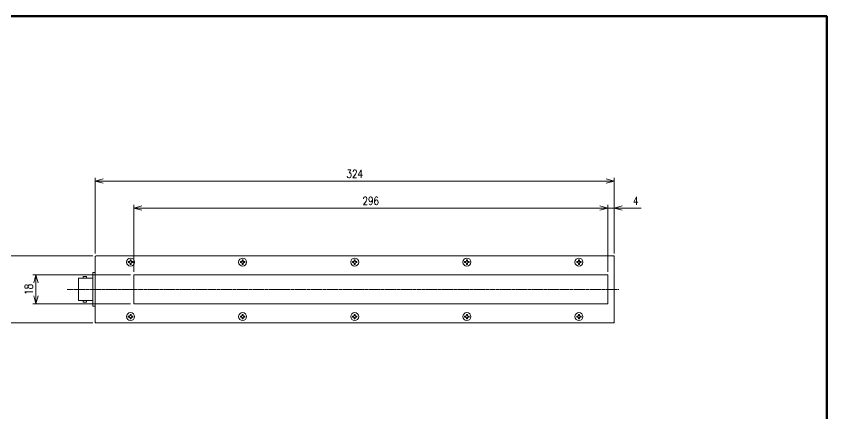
# Model space of a CAD drawing. Header units: millimetres. Extents: x 8 to 774, y 1 to 562.
# Drawn here: x 268 to 774, y 314 to 562 of the extents above; entities that cross this region are included whole.
import ezdxf

# ---------------------------------------------------------------- set-up
doc = ezdxf.new("R2010")
doc.units = ezdxf.units.MM
doc.linetypes.add('CENTER', pattern=[2, 1.25, -0.25, 0.25, -0.25])
doc.layers.get('0').update_dxf_attribs({"lineweight": 9})
doc.layers.get('Defpoints').update_dxf_attribs({"lineweight": 9})
for name, color, linetype, lineweight in [('2KD_寸法１', 7, 'Continuous', 15), ('2KD_寸法１ @ 2', 7, 'Continuous', 15), ('AUX', 7, 'Continuous', 40)]:
    doc.layers.add(name, color=color, linetype=linetype, lineweight=lineweight)
doc.styles.get("Standard").update_dxf_attribs({"font": 'simplex.shx', "width": 0.8, "bigfont": 'extfont.shx'})
doc.dimstyles.new('KD-STD', dxfattribs={"dimscale": 0, "dimtxt": 2.5, "dimasz": 2.5, "dimexe": 1, "dimexo": 1, "dimgap": 1, "dimtad": 1, "dimdsep": 46, "dimtxsty": 'Standard', "dimblk": 'OPEN30', "dimcen": 0, "dimadec": 0, "dimazin": 0, "dimtfac": 1, "dimtmove": 0, "dimatfit": 3, "dimldrblk": 'OPEN30', "dimfxl": 1, "dimtfill": 1, "dimtolj": 1, "dimtzin": 0, "dimlwd": 15, "dimlwe": 15, "dimarcsym": 0})

# ---------------------------------------------------------------- blocks, each defined once
blk = doc.blocks.new('_Open30')
at = {"lineweight": -2}
for p, q in [((-1, 0.27), (0, 0)), ((0, 0), (-1, -0.27)), ((0, 0), (-1, 0))]:
    blk.add_line(p, q, dxfattribs=at)
blk = doc.blocks.new('*D70')
at = {"layer": '2KD_寸法１', "color": 0, "lineweight": 15}
for p, q in [((339.25, 400.4), (278.19, 400.4)), ((280.19, 395.4), (280.19, 387.4)), ((339.25, 382.4), (278.19, 382.4))]:
    blk.add_line(p, q, dxfattribs=at)
at = {"layer": 'Defpoints', "color": 0}
for p in [(341.25, 400.4), (280.19, 382.4), (341.25, 382.4)]:
    blk.add_point(p, dxfattribs=at)
at = {"layer": '2KD_寸法１', "color": 0, "lineweight": 15, "xscale": 5, "yscale": 5, "zscale": 5}
for p, rotation in [((280.19, 400.4), 90), ((280.19, 382.4), 270)]:
    blk.add_blockref('_Open30', p, dxfattribs=dict(at, rotation=rotation))
at = {"layer": '2KD_寸法１', "color": 0, "insert": (275.69, 391.4), "char_height": 5, "attachment_point": 5, "rotation": 90, "bg_fill": 3, "box_fill_scale": 1.1, "bg_fill_color": 9, "bg_fill_true_color": 13158600, "bg_fill_transparency": 4391150}
blk.add_mtext('\\A1;18', dxfattribs=at)
blk = doc.blocks.new('*D71')
at = {"layer": '2KD_寸法１', "color": 0, "lineweight": 15}
for p, q in [((315.75, 412.4), (256.58, 412.4)), ((258.58, 407.4), (258.58, 375.4)), ((315.75, 370.4), (256.58, 370.4))]:
    blk.add_line(p, q, dxfattribs=at)
at = {"layer": 'Defpoints', "color": 0}
for p in [(317.75, 412.4), (258.58, 370.4), (317.75, 370.4)]:
    blk.add_point(p, dxfattribs=at)
at = {"layer": '2KD_寸法１', "color": 0, "lineweight": 15, "xscale": 5, "yscale": 5, "zscale": 5}
for p, rotation in [((258.58, 412.4), 90), ((258.58, 370.4), 270)]:
    blk.add_blockref('_Open30', p, dxfattribs=dict(at, rotation=rotation))
at = {"layer": '2KD_寸法１', "color": 0, "insert": (254.08, 391.4), "char_height": 5, "attachment_point": 5, "rotation": 90, "bg_fill": 3, "box_fill_scale": 1.1, "bg_fill_color": 9, "bg_fill_true_color": 13158600, "bg_fill_transparency": 4392626}
blk.add_mtext('\\A1;42', dxfattribs=at)
blk = doc.blocks.new('*D73')
at = {"layer": '2KD_寸法１', "color": 0, "lineweight": 15}
for p, q in [((632.25, 442.19), (627.25, 442.19)), ((637.25, 402.4), (637.25, 444.19)), ((637.25, 442.19), (641.25, 442.19)), ((641.25, 414.4), (641.25, 444.19)), ((646.25, 442.19), (658.11, 442.19))]:
    blk.add_line(p, q, dxfattribs=at)
at = {"layer": 'Defpoints', "color": 0}
for p in [(641.25, 442.19), (641.25, 412.4), (637.25, 400.4)]:
    blk.add_point(p, dxfattribs=at)
at = {"layer": '2KD_寸法１', "color": 0, "lineweight": 15, "xscale": 5, "yscale": 5, "zscale": 5}
blk.add_blockref('_Open30', (637.25, 442.19), dxfattribs=at)
at = {"layer": '2KD_寸法１', "color": 0, "lineweight": 15, "xscale": 5, "yscale": 5, "zscale": 5, "rotation": 180}
blk.add_blockref('_Open30', (641.25, 442.19), dxfattribs=at)
at = {"layer": '2KD_寸法１', "color": 0, "insert": (654.68, 446.69), "char_height": 5, "attachment_point": 5, "bg_fill": 3, "box_fill_scale": 1.1, "bg_fill_color": 9, "bg_fill_true_color": 13158600, "bg_fill_transparency": 4391698}
blk.add_mtext('\\A1;4', dxfattribs=at)
blk = doc.blocks.new('*D74')
at = {"layer": '2KD_寸法１', "color": 0, "lineweight": 15}
for p, q in [((341.25, 402.4), (341.25, 444.19)), ((632.25, 442.19), (346.25, 442.19)), ((637.25, 402.4), (637.25, 444.19))]:
    blk.add_line(p, q, dxfattribs=at)
at = {"layer": 'Defpoints', "color": 0}
for p in [(341.25, 442.19), (341.25, 400.4), (637.25, 400.4)]:
    blk.add_point(p, dxfattribs=at)
at = {"layer": '2KD_寸法１', "color": 0, "lineweight": 15, "xscale": 5, "yscale": 5, "zscale": 5, "rotation": 180}
blk.add_blockref('_Open30', (341.25, 442.19), dxfattribs=at)
at = {"layer": '2KD_寸法１', "color": 0, "lineweight": 15, "xscale": 5, "yscale": 5, "zscale": 5}
blk.add_blockref('_Open30', (637.25, 442.19), dxfattribs=at)
at = {"layer": '2KD_寸法１', "color": 0, "insert": (489.25, 446.69), "char_height": 5, "attachment_point": 5, "bg_fill": 3, "box_fill_scale": 1.1, "bg_fill_color": 9, "bg_fill_true_color": 13158600, "bg_fill_transparency": 4392374}
blk.add_mtext('\\A1;296', dxfattribs=at)
blk = doc.blocks.new('*D75')
at = {"layer": '2KD_寸法１', "color": 0, "lineweight": 15}
for p, q in [((317.25, 413.9), (317.25, 461.05)), ((641.25, 413.9), (641.25, 461.05)), ((636.25, 459.05), (322.25, 459.05))]:
    blk.add_line(p, q, dxfattribs=at)
at = {"layer": 'Defpoints', "color": 0}
for p in [(317.25, 459.05), (317.25, 411.9), (641.25, 411.9)]:
    blk.add_point(p, dxfattribs=at)
at = {"layer": '2KD_寸法１', "color": 0, "lineweight": 15, "xscale": 5, "yscale": 5, "zscale": 5, "rotation": 180}
blk.add_blockref('_Open30', (317.25, 459.05), dxfattribs=at)
at = {"layer": '2KD_寸法１', "color": 0, "lineweight": 15, "xscale": 5, "yscale": 5, "zscale": 5}
blk.add_blockref('_Open30', (641.25, 459.05), dxfattribs=at)
at = {"layer": '2KD_寸法１', "color": 0, "insert": (479.25, 463.55), "char_height": 5, "attachment_point": 5, "bg_fill": 3, "box_fill_scale": 1.1, "bg_fill_color": 9, "bg_fill_true_color": 13158600, "bg_fill_transparency": 4391878}
blk.add_mtext('\\A1;324', dxfattribs=at)
blk = doc.blocks.new('A$C49045084')
for p, q in [((10.5, 20.5), (11, 21)), ((10.5, 20.5), (10.5, -20.5)), ((334, 21), (11, 21)), ((334, 21), (334.5, 21)), ((334, 21), (334.5, 20.5)), ((334.5, 21), (334.5, 20.5)), ((334.5, -20.5), (334.5, 20.5)), ((31.1, 17.3111), (31.1, 16.6889)), ((31.7222, 17.3111), (31.1, 17.3111)), ((31.1, 16.6889), (31.7222, 16.6889)), ((31.7222, 17.3111), (31.8033, 17.3182)), ((31.8033, 16.6818), (31.7222, 16.6889)), ((31.8033, 17.3182), (31.8818, 17.3393)), ((31.8818, 16.6607), (31.8033, 16.6818)), ((31.8818, 17.3393), (31.9556, 17.3736)), ((31.9556, 16.6264), (31.8818, 16.6607)), ((31.9556, 17.3736), (32.0222, 17.4203)), ((32.0222, 16.5797), (31.9556, 16.6264)), ((32.0222, 17.4203), (32.0797, 17.4778)), ((32.0797, 16.5222), (32.0222, 16.5797)), ((32.0797, 17.4778), (32.1264, 17.5444)), ((32.1264, 16.4556), (32.0797, 16.5222)), ((32.1264, 17.5444), (32.1607, 17.6182)), ((32.1607, 16.3818), (32.1264, 16.4556)), ((32.1607, 17.6182), (32.1818, 17.6967)), ((32.1818, 16.3033), (32.1607, 16.3818)), ((32.1818, 17.6967), (32.1889, 17.7778)), ((32.1889, 16.2222), (32.1818, 16.3033)), ((32.1889, 17.7778), (32.1889, 18.4)), ((32.1889, 18.4), (32.8111, 18.4)), ((32.1889, 16.2222), (32.1889, 15.6)), ((32.8111, 15.6), (32.1889, 15.6)), ((32.8111, 18.4), (32.8111, 17.7778)), ((32.8111, 17.7778), (32.8182, 17.6967)), ((32.8182, 16.3033), (32.8111, 16.2222)), ((32.8111, 16.2222), (32.8111, 15.6)), ((32.8182, 17.6967), (32.8393, 17.6182)), ((32.8393, 16.3818), (32.8182, 16.3033)), ((32.8393, 17.6182), (32.8736, 17.5444)), ((32.8736, 16.4556), (32.8393, 16.3818)), ((32.8736, 17.5444), (32.9203, 17.4778)), ((32.9203, 16.5222), (32.8736, 16.4556)), ((32.9203, 17.4778), (32.9778, 17.4203)), ((32.9778, 16.5797), (32.9203, 16.5222)), ((32.9778, 17.4203), (33.0444, 17.3736)), ((33.0444, 16.6264), (32.9778, 16.5797)), ((33.0444, 17.3736), (33.1182, 17.3393)), ((33.1182, 16.6607), (33.0444, 16.6264)), ((33.1182, 17.3393), (33.1967, 17.3182)), ((33.1967, 16.6818), (33.1182, 16.6607)), ((33.1967, 17.3182), (33.2778, 17.3111)), ((33.2778, 16.6889), (33.1967, 16.6818)), ((33.2778, 17.3111), (33.9, 17.3111)), ((33.9, 16.6889), (33.2778, 16.6889)), ((33.9, 17.3111), (33.9, 16.6889)), ((101.1, 17.3111), (101.1, 16.6889)), ((101.7222, 17.3111), (101.1, 17.3111)), ((101.1, 16.6889), (101.7222, 16.6889)), ((101.7222, 17.3111), (101.8033, 17.3182)), ((101.8033, 16.6818), (101.7222, 16.6889)), ((101.8033, 17.3182), (101.8818, 17.3393)), ((101.8818, 16.6607), (101.8033, 16.6818)), ((101.8818, 17.3393), (101.9556, 17.3736)), ((101.9556, 16.6264), (101.8818, 16.6607)), ((101.9556, 17.3736), (102.0222, 17.4203)), ((102.0222, 16.5797), (101.9556, 16.6264)), ((102.0222, 17.4203), (102.0797, 17.4778)), ((102.0797, 16.5222), (102.0222, 16.5797)), ((102.0797, 17.4778), (102.1264, 17.5444)), ((102.1264, 16.4556), (102.0797, 16.5222)), ((102.1264, 17.5444), (102.1607, 17.6182)), ((102.1607, 16.3818), (102.1264, 16.4556)), ((102.1607, 17.6182), (102.1818, 17.6967)), ((102.1818, 16.3033), (102.1607, 16.3818)), ((102.1818, 17.6967), (102.1889, 17.7778)), ((102.1889, 16.2222), (102.1818, 16.3033)), ((102.1889, 17.7778), (102.1889, 18.4)), ((102.1889, 18.4), (102.8111, 18.4)), ((102.1889, 16.2222), (102.1889, 15.6)), ((102.8111, 15.6), (102.1889, 15.6)), ((102.8111, 18.4), (102.8111, 17.7778)), ((102.8111, 17.7778), (102.8182, 17.6967)), ((102.8182, 16.3033), (102.8111, 16.2222)), ((102.8111, 16.2222), (102.8111, 15.6)), ((102.8182, 17.6967), (102.8393, 17.6182)), ((102.8393, 16.3818), (102.8182, 16.3033)), ((102.8393, 17.6182), (102.8736, 17.5444)), ((102.8736, 16.4556), (102.8393, 16.3818)), ((102.8736, 17.5444), (102.9203, 17.4778)), ((102.9203, 16.5222), (102.8736, 16.4556)), ((102.9203, 17.4778), (102.9778, 17.4203)), ((102.9778, 16.5797), (102.9203, 16.5222)), ((102.9778, 17.4203), (103.0444, 17.3736)), ((103.0444, 16.6264), (102.9778, 16.5797)), ((103.0444, 17.3736), (103.1182, 17.3393)), ((103.1182, 16.6607), (103.0444, 16.6264)), ((103.1182, 17.3393), (103.1967, 17.3182)), ((103.1967, 16.6818), (103.1182, 16.6607)), ((103.1967, 17.3182), (103.2778, 17.3111)), ((103.2778, 16.6889), (103.1967, 16.6818)), ((103.2778, 17.3111), (103.9, 17.3111)), ((103.9, 16.6889), (103.2778, 16.6889)), ((103.9, 17.3111), (103.9, 16.6889)), ((171.1, 17.3111), (171.1, 16.6889)), ((171.7222, 17.3111), (171.1, 17.3111)), ((171.1, 16.6889), (171.7222, 16.6889)), ((171.7222, 17.3111), (171.8033, 17.3182)), ((171.8033, 16.6818), (171.7222, 16.6889)), ((171.8033, 17.3182), (171.8818, 17.3393)), ((171.8818, 16.6607), (171.8033, 16.6818)), ((171.8818, 17.3393), (171.9556, 17.3736)), ((171.9556, 16.6264), (171.8818, 16.6607)), ((171.9556, 17.3736), (172.0222, 17.4203)), ((172.0222, 16.5797), (171.9556, 16.6264)), ((172.0222, 17.4203), (172.0797, 17.4778)), ((172.0797, 16.5222), (172.0222, 16.5797)), ((172.0797, 17.4778), (172.1264, 17.5444)), ((172.1264, 16.4556), (172.0797, 16.5222)), ((172.1264, 17.5444), (172.1607, 17.6182)), ((172.1607, 16.3818), (172.1264, 16.4556)), ((172.1607, 17.6182), (172.1818, 17.6967)), ((172.1818, 16.3033), (172.1607, 16.3818)), ((172.1818, 17.6967), (172.1889, 17.7778)), ((172.1889, 16.2222), (172.1818, 16.3033)), ((172.1889, 17.7778), (172.1889, 18.4)), ((172.1889, 18.4), (172.8111, 18.4)), ((172.1889, 16.2222), (172.1889, 15.6)), ((172.8111, 15.6), (172.1889, 15.6)), ((172.8111, 18.4), (172.8111, 17.7778)), ((172.8111, 17.7778), (172.8182, 17.6967)), ((172.8182, 16.3033), (172.8111, 16.2222)), ((172.8111, 16.2222), (172.8111, 15.6)), ((172.8182, 17.6967), (172.8393, 17.6182)), ((172.8393, 16.3818), (172.8182, 16.3033)), ((172.8393, 17.6182), (172.8736, 17.5444)), ((172.8736, 16.4556), (172.8393, 16.3818)), ((172.8736, 17.5444), (172.9203, 17.4778)), ((172.9203, 16.5222), (172.8736, 16.4556)), ((172.9203, 17.4778), (172.9778, 17.4203)), ((172.9778, 16.5797), (172.9203, 16.5222)), ((172.9778, 17.4203), (173.0444, 17.3736)), ((173.0444, 16.6264), (172.9778, 16.5797)), ((173.0444, 17.3736), (173.1182, 17.3393)), ((173.1182, 16.6607), (173.0444, 16.6264)), ((173.1182, 17.3393), (173.1967, 17.3182)), ((173.1967, 16.6818), (173.1182, 16.6607)), ((173.1967, 17.3182), (173.2778, 17.3111)), ((173.2778, 16.6889), (173.1967, 16.6818)), ((173.2778, 17.3111), (173.9, 17.3111)), ((173.9, 16.6889), (173.2778, 16.6889)), ((173.9, 17.3111), (173.9, 16.6889)), ((241.1, 17.3111), (241.1, 16.6889)), ((241.7222, 17.3111), (241.1, 17.3111)), ((241.1, 16.6889), (241.7222, 16.6889)), ((241.7222, 17.3111), (241.8033, 17.3182)), ((241.8033, 16.6818), (241.7222, 16.6889)), ((241.8033, 17.3182), (241.8818, 17.3393)), ((241.8818, 16.6607), (241.8033, 16.6818)), ((241.8818, 17.3393), (241.9556, 17.3736)), ((241.9556, 16.6264), (241.8818, 16.6607)), ((241.9556, 17.3736), (242.0222, 17.4203)), ((242.0222, 16.5797), (241.9556, 16.6264)), ((242.0222, 17.4203), (242.0797, 17.4778)), ((242.0797, 16.5222), (242.0222, 16.5797)), ((242.0797, 17.4778), (242.1264, 17.5444)), ((242.1264, 16.4556), (242.0797, 16.5222)), ((242.1264, 17.5444), (242.1607, 17.6182)), ((242.1607, 16.3818), (242.1264, 16.4556)), ((242.1607, 17.6182), (242.1818, 17.6967)), ((242.1818, 16.3033), (242.1607, 16.3818)), ((242.1818, 17.6967), (242.1889, 17.7778)), ((242.1889, 16.2222), (242.1818, 16.3033)), ((242.1889, 17.7778), (242.1889, 18.4)), ((242.1889, 18.4), (242.8111, 18.4)), ((242.1889, 16.2222), (242.1889, 15.6)), ((242.8111, 15.6), (242.1889, 15.6)), ((242.8111, 18.4), (242.8111, 17.7778)), ((242.8111, 17.7778), (242.8182, 17.6967)), ((242.8182, 16.3033), (242.8111, 16.2222)), ((242.8111, 16.2222), (242.8111, 15.6)), ((242.8182, 17.6967), (242.8393, 17.6182)), ((242.8393, 16.3818), (242.8182, 16.3033)), ((242.8393, 17.6182), (242.8736, 17.5444)), ((242.8736, 16.4556), (242.8393, 16.3818)), ((242.8736, 17.5444), (242.9203, 17.4778)), ((242.9203, 16.5222), (242.8736, 16.4556)), ((242.9203, 17.4778), (242.9778, 17.4203)), ((242.9778, 16.5797), (242.9203, 16.5222)), ((242.9778, 17.4203), (243.0444, 17.3736)), ((243.0444, 16.6264), (242.9778, 16.5797)), ((243.0444, 17.3736), (243.1182, 17.3393)), ((243.1182, 16.6607), (243.0444, 16.6264)), ((243.1182, 17.3393), (243.1967, 17.3182)), ((243.1967, 16.6818), (243.1182, 16.6607)), ((243.1967, 17.3182), (243.2778, 17.3111)), ((243.2778, 16.6889), (243.1967, 16.6818)), ((243.2778, 17.3111), (243.9, 17.3111)), ((243.9, 16.6889), (243.2778, 16.6889)), ((243.9, 17.3111), (243.9, 16.6889)), ((311.1, 17.3111), (311.1, 16.6889)), ((311.7222, 17.3111), (311.1, 17.3111)), ((311.1, 16.6889), (311.7222, 16.6889)), ((311.7222, 17.3111), (311.8033, 17.3182)), ((311.8033, 16.6818), (311.7222, 16.6889)), ((311.8033, 17.3182), (311.8818, 17.3393)), ((311.8818, 16.6607), (311.8033, 16.6818)), ((311.8818, 17.3393), (311.9556, 17.3736)), ((311.9556, 16.6264), (311.8818, 16.6607)), ((311.9556, 17.3736), (312.0222, 17.4203)), ((312.0222, 16.5797), (311.9556, 16.6264)), ((312.0222, 17.4203), (312.0797, 17.4778)), ((312.0797, 16.5222), (312.0222, 16.5797)), ((312.0797, 17.4778), (312.1264, 17.5444)), ((312.1264, 16.4556), (312.0797, 16.5222)), ((312.1264, 17.5444), (312.1607, 17.6182)), ((312.1607, 16.3818), (312.1264, 16.4556)), ((312.1607, 17.6182), (312.1818, 17.6967)), ((312.1818, 16.3033), (312.1607, 16.3818)), ((312.1818, 17.6967), (312.1889, 17.7778)), ((312.1889, 16.2222), (312.1818, 16.3033)), ((312.1889, 17.7778), (312.1889, 18.4)), ((312.1889, 18.4), (312.8111, 18.4)), ((312.1889, 16.2222), (312.1889, 15.6)), ((312.8111, 15.6), (312.1889, 15.6)), ((312.8111, 18.4), (312.8111, 17.7778)), ((312.8111, 17.7778), (312.8182, 17.6967)), ((312.8182, 16.3033), (312.8111, 16.2222)), ((312.8111, 16.2222), (312.8111, 15.6)), ((312.8182, 17.6967), (312.8393, 17.6182)), ((312.8393, 16.3818), (312.8182, 16.3033)), ((312.8393, 17.6182), (312.8736, 17.5444)), ((312.8736, 16.4556), (312.8393, 16.3818)), ((312.8736, 17.5444), (312.9203, 17.4778)), ((312.9203, 16.5222), (312.8736, 16.4556)), ((312.9203, 17.4778), (312.9778, 17.4203)), ((312.9778, 16.5797), (312.9203, 16.5222)), ((312.9778, 17.4203), (313.0444, 17.3736)), ((313.0444, 16.6264), (312.9778, 16.5797)), ((313.0444, 17.3736), (313.1182, 17.3393)), ((313.1182, 16.6607), (313.0444, 16.6264)), ((313.1182, 17.3393), (313.1967, 17.3182)), ((313.1967, 16.6818), (313.1182, 16.6607)), ((313.1967, 17.3182), (313.2778, 17.3111)), ((313.2778, 16.6889), (313.1967, 16.6818)), ((313.2778, 17.3111), (313.9, 17.3111)), ((313.9, 16.6889), (313.2778, 16.6889)), ((313.9, 17.3111), (313.9, 16.6889)), ((9, 10.5), (9, -10.5)), ((10.5, 10.5), (9, 10.5)), ((10.5, -10.5), (10.5, 10.5)), ((0, 7.05), (9, 7.05)), ((0, 7.05), (0, -7.05)), ((3, 7.05), (3, 8)), ((3, 8), (5, 8)), ((5, 7.05), (5, 8)), ((34.5, 9), (330.5, 9)), ((34.5, -9), (34.5, 9)), ((330.5, 9), (330.5, -9)), ((0, -7.05), (9, -7.05)), ((3, -8), (3, -7.05)), ((3, -8), (5, -8)), ((5, -8), (5, -7.05)), ((330.5, -9), (34.5, -9)), ((9, -10.5), (10.5, -10.5)), ((31.1, -16.6889), (31.1, -17.3111)), ((31.7222, -16.6889), (31.1, -16.6889)), ((31.1, -17.3111), (31.7222, -17.3111)), ((31.7222, -16.6889), (31.8033, -16.6818)), ((31.8033, -17.3182), (31.7222, -17.3111)), ((31.8033, -16.6818), (31.8818, -16.6607)), ((31.8818, -17.3393), (31.8033, -17.3182)), ((31.8818, -16.6607), (31.9556, -16.6264)), ((31.9556, -17.3736), (31.8818, -17.3393)), ((31.9556, -16.6264), (32.0222, -16.5797)), ((32.0222, -17.4203), (31.9556, -17.3736)), ((32.0222, -16.5797), (32.0797, -16.5222)), ((32.0797, -17.4778), (32.0222, -17.4203)), ((32.0797, -16.5222), (32.1264, -16.4556)), ((32.1264, -17.5444), (32.0797, -17.4778)), ((32.1264, -16.4556), (32.1607, -16.3818)), ((32.1607, -17.6182), (32.1264, -17.5444)), ((32.1607, -16.3818), (32.1818, -16.3033)), ((32.1818, -17.6967), (32.1607, -17.6182)), ((32.1818, -16.3033), (32.1889, -16.2222)), ((32.1889, -17.7778), (32.1818, -17.6967)), ((32.1889, -16.2222), (32.1889, -15.6)), ((32.1889, -15.6), (32.8111, -15.6)), ((32.1889, -17.7778), (32.1889, -18.4)), ((32.8111, -18.4), (32.1889, -18.4)), ((32.8111, -15.6), (32.8111, -16.2222)), ((32.8111, -16.2222), (32.8182, -16.3033)), ((32.8182, -17.6967), (32.8111, -17.7778)), ((32.8111, -17.7778), (32.8111, -18.4)), ((32.8182, -16.3033), (32.8393, -16.3818)), ((32.8393, -17.6182), (32.8182, -17.6967)), ((32.8393, -16.3818), (32.8736, -16.4556)), ((32.8736, -17.5444), (32.8393, -17.6182)), ((32.8736, -16.4556), (32.9203, -16.5222)), ((32.9203, -17.4778), (32.8736, -17.5444)), ((32.9203, -16.5222), (32.9778, -16.5797)), ((32.9778, -17.4203), (32.9203, -17.4778)), ((32.9778, -16.5797), (33.0444, -16.6264)), ((33.0444, -17.3736), (32.9778, -17.4203)), ((33.0444, -16.6264), (33.1182, -16.6607)), ((33.1182, -17.3393), (33.0444, -17.3736)), ((33.1182, -16.6607), (33.1967, -16.6818)), ((33.1967, -17.3182), (33.1182, -17.3393)), ((33.1967, -16.6818), (33.2778, -16.6889)), ((33.2778, -17.3111), (33.1967, -17.3182)), ((33.2778, -16.6889), (33.9, -16.6889)), ((33.9, -17.3111), (33.2778, -17.3111)), ((33.9, -16.6889), (33.9, -17.3111)), ((101.1, -16.6889), (101.1, -17.3111)), ((101.7222, -16.6889), (101.1, -16.6889)), ((101.1, -17.3111), (101.7222, -17.3111)), ((101.7222, -16.6889), (101.8033, -16.6818)), ((101.8033, -17.3182), (101.7222, -17.3111)), ((101.8033, -16.6818), (101.8818, -16.6607)), ((101.8818, -17.3393), (101.8033, -17.3182)), ((101.8818, -16.6607), (101.9556, -16.6264)), ((101.9556, -17.3736), (101.8818, -17.3393)), ((101.9556, -16.6264), (102.0222, -16.5797)), ((102.0222, -17.4203), (101.9556, -17.3736)), ((102.0222, -16.5797), (102.0797, -16.5222)), ((102.0797, -17.4778), (102.0222, -17.4203)), ((102.0797, -16.5222), (102.1264, -16.4556)), ((102.1264, -17.5444), (102.0797, -17.4778)), ((102.1264, -16.4556), (102.1607, -16.3818)), ((102.1607, -17.6182), (102.1264, -17.5444)), ((102.1607, -16.3818), (102.1818, -16.3033)), ((102.1818, -17.6967), (102.1607, -17.6182)), ((102.1818, -16.3033), (102.1889, -16.2222)), ((102.1889, -17.7778), (102.1818, -17.6967)), ((102.1889, -16.2222), (102.1889, -15.6)), ((102.1889, -15.6), (102.8111, -15.6)), ((102.1889, -17.7778), (102.1889, -18.4)), ((102.8111, -18.4), (102.1889, -18.4)), ((102.8111, -15.6), (102.8111, -16.2222)), ((102.8111, -16.2222), (102.8182, -16.3033)), ((102.8182, -17.6967), (102.8111, -17.7778)), ((102.8111, -17.7778), (102.8111, -18.4)), ((102.8182, -16.3033), (102.8393, -16.3818)), ((102.8393, -17.6182), (102.8182, -17.6967)), ((102.8393, -16.3818), (102.8736, -16.4556)), ((102.8736, -17.5444), (102.8393, -17.6182)), ((102.8736, -16.4556), (102.9203, -16.5222)), ((102.9203, -17.4778), (102.8736, -17.5444)), ((102.9203, -16.5222), (102.9778, -16.5797)), ((102.9778, -17.4203), (102.9203, -17.4778)), ((102.9778, -16.5797), (103.0444, -16.6264)), ((103.0444, -17.3736), (102.9778, -17.4203)), ((103.0444, -16.6264), (103.1182, -16.6607)), ((103.1182, -17.3393), (103.0444, -17.3736)), ((103.1182, -16.6607), (103.1967, -16.6818)), ((103.1967, -17.3182), (103.1182, -17.3393)), ((103.1967, -16.6818), (103.2778, -16.6889)), ((103.2778, -17.3111), (103.1967, -17.3182)), ((103.2778, -16.6889), (103.9, -16.6889)), ((103.9, -17.3111), (103.2778, -17.3111)), ((103.9, -16.6889), (103.9, -17.3111)), ((171.1, -16.6889), (171.1, -17.3111)), ((171.7222, -16.6889), (171.1, -16.6889)), ((171.1, -17.3111), (171.7222, -17.3111)), ((171.7222, -16.6889), (171.8033, -16.6818)), ((171.8033, -17.3182), (171.7222, -17.3111)), ((171.8033, -16.6818), (171.8818, -16.6607)), ((171.8818, -17.3393), (171.8033, -17.3182)), ((171.8818, -16.6607), (171.9556, -16.6264)), ((171.9556, -17.3736), (171.8818, -17.3393)), ((171.9556, -16.6264), (172.0222, -16.5797)), ((172.0222, -17.4203), (171.9556, -17.3736)), ((172.0222, -16.5797), (172.0797, -16.5222)), ((172.0797, -17.4778), (172.0222, -17.4203)), ((172.0797, -16.5222), (172.1264, -16.4556)), ((172.1264, -17.5444), (172.0797, -17.4778)), ((172.1264, -16.4556), (172.1607, -16.3818)), ((172.1607, -17.6182), (172.1264, -17.5444)), ((172.1607, -16.3818), (172.1818, -16.3033)), ((172.1818, -17.6967), (172.1607, -17.6182)), ((172.1818, -16.3033), (172.1889, -16.2222)), ((172.1889, -17.7778), (172.1818, -17.6967)), ((172.1889, -16.2222), (172.1889, -15.6)), ((172.1889, -15.6), (172.8111, -15.6)), ((172.1889, -17.7778), (172.1889, -18.4)), ((172.8111, -18.4), (172.1889, -18.4)), ((172.8111, -15.6), (172.8111, -16.2222)), ((172.8111, -16.2222), (172.8182, -16.3033)), ((172.8182, -17.6967), (172.8111, -17.7778)), ((172.8111, -17.7778), (172.8111, -18.4)), ((172.8182, -16.3033), (172.8393, -16.3818)), ((172.8393, -17.6182), (172.8182, -17.6967)), ((172.8393, -16.3818), (172.8736, -16.4556)), ((172.8736, -17.5444), (172.8393, -17.6182)), ((172.8736, -16.4556), (172.9203, -16.5222)), ((172.9203, -17.4778), (172.8736, -17.5444)), ((172.9203, -16.5222), (172.9778, -16.5797)), ((172.9778, -17.4203), (172.9203, -17.4778)), ((172.9778, -16.5797), (173.0444, -16.6264)), ((173.0444, -17.3736), (172.9778, -17.4203)), ((173.0444, -16.6264), (173.1182, -16.6607)), ((173.1182, -17.3393), (173.0444, -17.3736)), ((173.1182, -16.6607), (173.1967, -16.6818)), ((173.1967, -17.3182), (173.1182, -17.3393)), ((173.1967, -16.6818), (173.2778, -16.6889)), ((173.2778, -17.3111), (173.1967, -17.3182)), ((173.2778, -16.6889), (173.9, -16.6889)), ((173.9, -17.3111), (173.2778, -17.3111)), ((173.9, -16.6889), (173.9, -17.3111)), ((241.1, -16.6889), (241.1, -17.3111)), ((241.7222, -16.6889), (241.1, -16.6889)), ((241.1, -17.3111), (241.7222, -17.3111)), ((241.7222, -16.6889), (241.8033, -16.6818)), ((241.8033, -17.3182), (241.7222, -17.3111)), ((241.8033, -16.6818), (241.8818, -16.6607)), ((241.8818, -17.3393), (241.8033, -17.3182)), ((241.8818, -16.6607), (241.9556, -16.6264)), ((241.9556, -17.3736), (241.8818, -17.3393)), ((241.9556, -16.6264), (242.0222, -16.5797)), ((242.0222, -17.4203), (241.9556, -17.3736)), ((242.0222, -16.5797), (242.0797, -16.5222)), ((242.0797, -17.4778), (242.0222, -17.4203)), ((242.0797, -16.5222), (242.1264, -16.4556)), ((242.1264, -17.5444), (242.0797, -17.4778)), ((242.1264, -16.4556), (242.1607, -16.3818)), ((242.1607, -17.6182), (242.1264, -17.5444)), ((242.1607, -16.3818), (242.1818, -16.3033)), ((242.1818, -17.6967), (242.1607, -17.6182)), ((242.1818, -16.3033), (242.1889, -16.2222)), ((242.1889, -17.7778), (242.1818, -17.6967)), ((242.1889, -16.2222), (242.1889, -15.6)), ((242.1889, -15.6), (242.8111, -15.6)), ((242.1889, -17.7778), (242.1889, -18.4)), ((242.8111, -18.4), (242.1889, -18.4)), ((242.8111, -15.6), (242.8111, -16.2222)), ((242.8111, -16.2222), (242.8182, -16.3033)), ((242.8182, -17.6967), (242.8111, -17.7778)), ((242.8111, -17.7778), (242.8111, -18.4)), ((242.8182, -16.3033), (242.8393, -16.3818)), ((242.8393, -17.6182), (242.8182, -17.6967)), ((242.8393, -16.3818), (242.8736, -16.4556)), ((242.8736, -17.5444), (242.8393, -17.6182)), ((242.8736, -16.4556), (242.9203, -16.5222)), ((242.9203, -17.4778), (242.8736, -17.5444)), ((242.9203, -16.5222), (242.9778, -16.5797)), ((242.9778, -17.4203), (242.9203, -17.4778)), ((242.9778, -16.5797), (243.0444, -16.6264)), ((243.0444, -17.3736), (242.9778, -17.4203)), ((243.0444, -16.6264), (243.1182, -16.6607)), ((243.1182, -17.3393), (243.0444, -17.3736)), ((243.1182, -16.6607), (243.1967, -16.6818)), ((243.1967, -17.3182), (243.1182, -17.3393)), ((243.1967, -16.6818), (243.2778, -16.6889)), ((243.2778, -17.3111), (243.1967, -17.3182)), ((243.2778, -16.6889), (243.9, -16.6889)), ((243.9, -17.3111), (243.2778, -17.3111)), ((243.9, -16.6889), (243.9, -17.3111)), ((311.1, -16.6889), (311.1, -17.3111)), ((311.7222, -16.6889), (311.1, -16.6889)), ((311.1, -17.3111), (311.7222, -17.3111)), ((311.7222, -16.6889), (311.8033, -16.6818)), ((311.8033, -17.3182), (311.7222, -17.3111)), ((311.8033, -16.6818), (311.8818, -16.6607)), ((311.8818, -17.3393), (311.8033, -17.3182)), ((311.8818, -16.6607), (311.9556, -16.6264)), ((311.9556, -17.3736), (311.8818, -17.3393)), ((311.9556, -16.6264), (312.0222, -16.5797)), ((312.0222, -17.4203), (311.9556, -17.3736)), ((312.0222, -16.5797), (312.0797, -16.5222)), ((312.0797, -17.4778), (312.0222, -17.4203)), ((312.0797, -16.5222), (312.1264, -16.4556)), ((312.1264, -17.5444), (312.0797, -17.4778)), ((312.1264, -16.4556), (312.1607, -16.3818)), ((312.1607, -17.6182), (312.1264, -17.5444)), ((312.1607, -16.3818), (312.1818, -16.3033)), ((312.1818, -17.6967), (312.1607, -17.6182)), ((312.1818, -16.3033), (312.1889, -16.2222)), ((312.1889, -17.7778), (312.1818, -17.6967)), ((312.1889, -16.2222), (312.1889, -15.6)), ((312.1889, -15.6), (312.8111, -15.6)), ((312.1889, -17.7778), (312.1889, -18.4)), ((312.8111, -18.4), (312.1889, -18.4)), ((312.8111, -15.6), (312.8111, -16.2222)), ((312.8111, -16.2222), (312.8182, -16.3033)), ((312.8182, -17.6967), (312.8111, -17.7778)), ((312.8111, -17.7778), (312.8111, -18.4)), ((312.8182, -16.3033), (312.8393, -16.3818)), ((312.8393, -17.6182), (312.8182, -17.6967)), ((312.8393, -16.3818), (312.8736, -16.4556)), ((312.8736, -17.5444), (312.8393, -17.6182)), ((312.8736, -16.4556), (312.9203, -16.5222)), ((312.9203, -17.4778), (312.8736, -17.5444)), ((312.9203, -16.5222), (312.9778, -16.5797)), ((312.9778, -17.4203), (312.9203, -17.4778)), ((312.9778, -16.5797), (313.0444, -16.6264)), ((313.0444, -17.3736), (312.9778, -17.4203)), ((313.0444, -16.6264), (313.1182, -16.6607)), ((313.1182, -17.3393), (313.0444, -17.3736)), ((313.1182, -16.6607), (313.1967, -16.6818)), ((313.1967, -17.3182), (313.1182, -17.3393)), ((313.1967, -16.6818), (313.2778, -16.6889)), ((313.2778, -17.3111), (313.1967, -17.3182)), ((313.2778, -16.6889), (313.9, -16.6889)), ((313.9, -17.3111), (313.2778, -17.3111)), ((313.9, -16.6889), (313.9, -17.3111)), ((10.5, -20.5), (10.5, -21)), ((10.5, -20.5), (11, -21)), ((10.5, -21), (11, -21)), ((11, -21), (334, -21)), ((334, -21), (334.5, -20.5)), ((334, -21), (334.5, -21)), ((334.5, -21), (334.5, -20.5))]:
    blk.add_line(p, q)
for centre in [(32.5, 17), (102.5, 17), (172.5, 17), (242.5, 17), (312.5, 17), (32.5, -17), (102.5, -17), (172.5, -17), (242.5, -17), (312.5, -17)]:
    blk.add_circle(centre, 2.5)

msp = doc.modelspace()

# ---------------------------------------------------------------- linework, layer by layer
at = {"layer": '2KD_寸法１', "linetype": 'CENTER'}
msp.add_line((299.749, 391.402), (644.249, 391.402), dxfattribs=at)
at = {"layer": 'AUX', "lineweight": 70}
msp.add_lwpolyline([(8, 8), (774, 8), (774, 562), (8, 562)], close=True, dxfattribs=at)

# ---------------------------------------------------------------- next in the draw order: dimensions: what is measured, and where the dimension line sits
at = {"layer": '2KD_寸法１ @ 2'}
dim = msp.add_linear_dim(base=(641.249, 442.188), p1=(637.249, 400.402), p2=(641.249, 412.402), dimstyle='KD-STD', override={"dimscale": 2, "dimtix": 0, "dimtofl": 1, "dimtmove": 0, "dimatfit": 3}, dxfattribs=at)
dim.commit()
dim.dimension.update_dxf_attribs({"geometry": '*D73', "text_midpoint": (654.677, 446.688)})
dim = msp.add_linear_dim(base=(280.191, 382.402), p1=(341.249, 400.402), p2=(341.249, 382.402), angle=90, dimstyle='KD-STD', override={"dimscale": 2, "dimtix": 0, "dimtofl": 1, "dimtmove": 0, "dimatfit": 3}, dxfattribs=at)
dim.commit()
dim.dimension.update_dxf_attribs({"geometry": '*D70', "text_midpoint": (275.691, 391.402)})

# ---------------------------------------------------------------- next in the draw order: dimensions: what is measured, and where the dimension line sits
dim = msp.add_linear_dim(base=(341.249, 442.188), p1=(637.249, 400.402), p2=(341.249, 400.402), dimstyle='KD-STD', override={"dimscale": 2, "dimtix": 0, "dimtofl": 1, "dimtmove": 0, "dimatfit": 3}, dxfattribs=at)
dim.commit()
dim.dimension.update_dxf_attribs({"geometry": '*D74', "text_midpoint": (489.249, 446.688)})
dim = msp.add_linear_dim(base=(258.584, 370.402), p1=(317.749, 412.402), p2=(317.749, 370.402), angle=90, dimstyle='KD-STD', override={"dimscale": 2, "dimtix": 0, "dimtofl": 1, "dimtmove": 0, "dimatfit": 3}, dxfattribs=at)
dim.commit()
dim.dimension.update_dxf_attribs({"geometry": '*D71', "text_midpoint": (254.084, 391.402)})

# ---------------------------------------------------------------- next in the draw order: dimensions: what is measured, and where the dimension line sits
dim = msp.add_linear_dim(base=(317.249, 459.049), p1=(641.249, 411.902), p2=(317.249, 411.902), dimstyle='KD-STD', override={"dimscale": 2, "dimtix": 0, "dimtofl": 1, "dimtmove": 0, "dimatfit": 3}, dxfattribs=at)
dim.commit()
dim.dimension.update_dxf_attribs({"geometry": '*D75', "text_midpoint": (479.249, 463.549)})

# ---------------------------------------------------------------- next in the draw order: block references
msp.add_blockref('A$C49045084', (306.749, 391.402))

doc.saveas('drawing.dxf')
